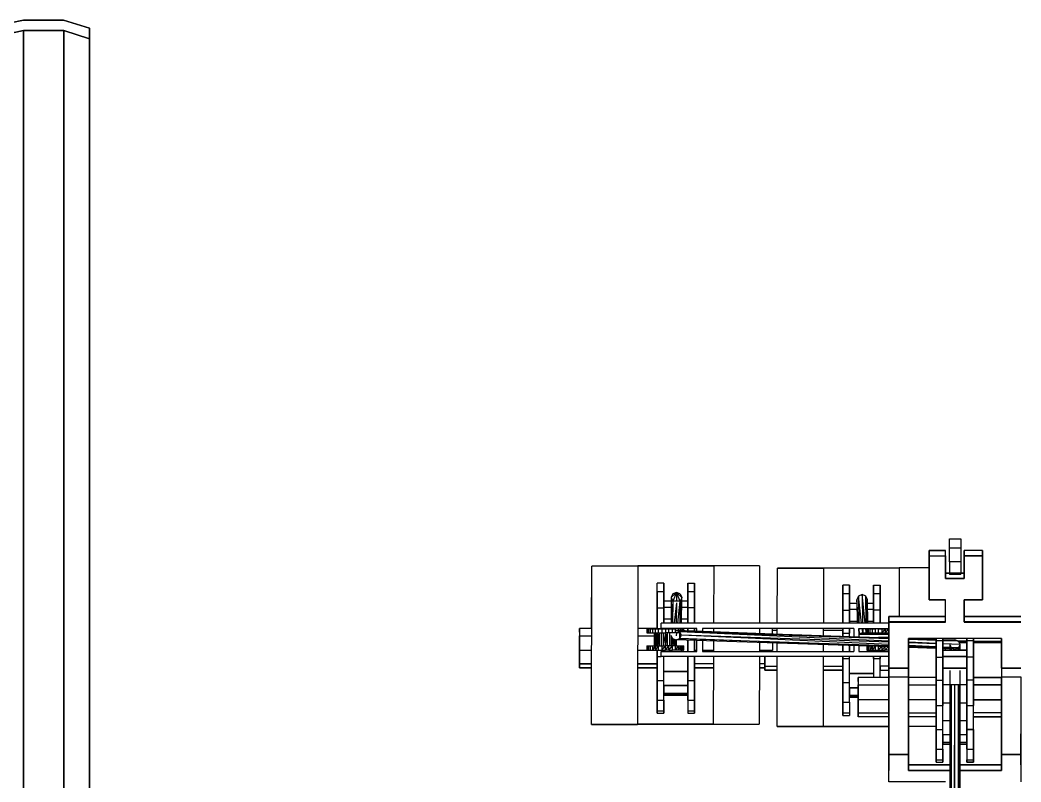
# Model space of a CAD drawing. Extents: x -32 to 51.8, y -51.6 to -5.5.
# Drawn here: x -10.726 to -8.585, y -13.674 to -12.044 of the extents above; entities that cross this region are included whole.
import ezdxf

# ---------------------------------------------------------------- set-up
doc = ezdxf.new("R2010")
doc.units = 0
doc.header["$MEASUREMENT"] = 0
doc.layers.get('0').update_dxf_attribs({"linetype": 'CONTINUOUS'})
doc.layers.add('hachures', color=5, linetype='CONTINUOUS')

msp = doc.modelspace()

# ---------------------------------------------------------------- linework, layer by layer
for p, q in [((-10.8044, -12.0621), (-10.7187, -12.0444)), ((-10.7187, -12.0444), (-10.8044, -12.0621)), ((-10.7187, -12.0444), (-10.633, -12.0444)), ((-10.633, -12.0444), (-10.7187, -12.0444)), ((-10.5777, -12.0621), (-10.633, -12.0444)), ((-10.633, -12.0444), (-10.5777, -12.0621)), ((-10.8043, -12.0848), (-10.7186, -12.0671)), ((-10.7186, -12.0671), (-10.8043, -12.0848)), ((-10.7187, -12.0672), (-10.7187, -12.0671)), ((-10.7187, -12.0671), (-10.7187, -12.0672)), ((-10.6328, -12.0671), (-10.7186, -12.0671)), ((-10.7186, -12.0671), (-10.6328, -12.0671)), ((-10.633, -12.0671), (-10.633, -12.0671)), ((-10.633, -12.0671), (-10.633, -12.0671)), ((-10.6329, -16.0492), (-10.6328, -12.0671)), ((-10.6328, -12.0671), (-10.5775, -12.0848)), ((-10.5775, -12.0848), (-10.6328, -12.0671)), ((-10.5775, -12.0848), (-10.5777, -12.0621)), ((-10.5777, -12.0621), (-10.5775, -12.0848)), ((-10.5776, -16.0492), (-10.5775, -12.0848)), ((-10.5775, -12.0848), (-10.5776, -16.0492)), ((-8.7375, -13.1542), (-8.7132, -13.1542)), ((-8.7375, -13.1732), (-8.7375, -13.1542)), ((-8.7132, -13.1542), (-8.7132, -13.1732)), ((-8.7813, -13.1908), (-8.7813, -13.179)), ((-8.7813, -13.179), (-8.746, -13.179)), ((-8.746, -13.179), (-8.7813, -13.179)), ((-8.7813, -13.2272), (-8.7813, -13.179)), ((-8.7813, -13.179), (-8.7813, -13.1908)), ((-8.7813, -13.2389), (-8.7813, -13.1908)), ((-8.7813, -13.1908), (-8.746, -13.1908)), ((-8.7813, -13.1908), (-8.7813, -13.2389)), ((-8.746, -13.1908), (-8.746, -13.179)), ((-8.746, -13.1908), (-8.746, -13.2389)), ((-8.746, -13.1908), (-8.746, -13.2272)), ((-8.746, -13.2389), (-8.746, -13.1908)), ((-8.7375, -13.1732), (-8.7132, -13.1732)), ((-8.7375, -13.2034), (-8.7375, -13.1732)), ((-8.7132, -13.1732), (-8.7132, -13.2034)), ((-8.7065, -13.2272), (-8.7065, -13.179)), ((-8.7065, -13.179), (-8.7065, -13.1908)), ((-8.6672, -13.179), (-8.7065, -13.179)), ((-8.7065, -13.1908), (-8.7065, -13.179)), ((-8.7065, -13.2389), (-8.7065, -13.1908)), ((-8.7065, -13.1908), (-8.6672, -13.1908)), ((-8.7065, -13.1908), (-8.7065, -13.2389)), ((-8.7065, -13.1908), (-8.7065, -13.1908)), ((-8.6672, -13.1908), (-8.7065, -13.1908)), ((-8.6672, -13.179), (-8.6672, -13.1908)), ((-8.6672, -13.1908), (-8.6672, -13.179)), ((-8.6672, -13.1908), (-8.6672, -13.2389)), ((-8.6672, -13.2389), (-8.6672, -13.1908)), ((-9.504, -13.551), (-9.5031, -13.2123)), ((-9.5034, -13.3456), (-9.5031, -13.2123)), ((-9.5031, -13.2123), (-9.4044, -13.212)), ((-9.4044, -13.2122), (-9.5031, -13.2124)), ((-9.4044, -13.212), (-9.4056, -13.5508)), ((-9.4044, -13.212), (-9.4048, -13.3456)), ((-9.4044, -13.212), (-9.2423, -13.2118)), ((-9.2423, -13.2118), (-9.4044, -13.2122)), ((-9.2423, -13.2118), (-9.2427, -13.3348)), ((-9.1439, -13.2116), (-9.2423, -13.2118)), ((-9.1439, -13.2116), (-9.1442, -13.3348)), ((-8.7132, -13.2034), (-8.7375, -13.2034)), ((-8.7375, -13.2034), (-8.7375, -13.2272)), ((-8.7132, -13.2034), (-8.7132, -13.2272)), ((-9.1062, -13.3348), (-9.1059, -13.2169)), ((-9.1062, -13.3348), (-9.1059, -13.2169)), ((-9.1059, -13.2169), (-9.0072, -13.2167)), ((-9.0072, -13.2168), (-9.1059, -13.217)), ((-9.0072, -13.2167), (-9.0076, -13.3348)), ((-9.0072, -13.2167), (-9.0076, -13.3348)), ((-9.0072, -13.2167), (-8.8452, -13.2164)), ((-8.8452, -13.2164), (-9.0072, -13.2168)), ((-8.8452, -13.2164), (-8.8455, -13.3203)), ((-8.7813, -13.2163), (-8.8452, -13.2164)), ((-8.7813, -13.2272), (-8.7813, -13.2389)), ((-8.7813, -13.2389), (-8.7813, -13.2272)), ((-8.746, -13.2272), (-8.7375, -13.2272)), ((-8.746, -13.2272), (-8.746, -13.2389)), ((-8.7375, -13.2272), (-8.746, -13.2272)), ((-8.7375, -13.2272), (-8.7375, -13.2305)), ((-8.7132, -13.2272), (-8.7375, -13.2272)), ((-8.7132, -13.2305), (-8.7375, -13.2305)), ((-8.7132, -13.2272), (-8.7065, -13.2272)), ((-8.7065, -13.2272), (-8.7132, -13.2272)), ((-8.7132, -13.2305), (-8.7132, -13.2272)), ((-8.7065, -13.2272), (-8.7065, -13.2389)), ((-8.7065, -13.2389), (-8.7065, -13.2272)), ((-9.3487, -13.2487), (-9.3631, -13.2487)), ((-9.3631, -13.2673), (-9.3631, -13.2487)), ((-9.3631, -13.2487), (-9.3631, -13.2487)), ((-9.3487, -13.2673), (-9.3487, -13.2487)), ((-9.3487, -13.2487), (-9.3487, -13.2673)), ((-9.2975, -13.2487), (-9.2831, -13.2487)), ((-9.2975, -13.2673), (-9.2975, -13.2487)), ((-9.2975, -13.2487), (-9.2975, -13.2539)), ((-9.2975, -13.2539), (-9.2975, -13.2487)), ((-9.2975, -13.2487), (-9.2975, -13.2673)), ((-9.2975, -13.2769), (-9.2975, -13.2539)), ((-9.2831, -13.2487), (-9.2831, -13.2673)), ((-9.2831, -13.2539), (-9.2831, -13.2487)), ((-9.2831, -13.2673), (-9.2831, -13.2487)), ((-9.2831, -13.2487), (-9.2831, -13.2539)), ((-9.2831, -13.2769), (-9.2831, -13.2539)), ((-9.2831, -13.2539), (-9.2831, -13.2769)), ((-8.9515, -13.2533), (-8.9659, -13.2533)), ((-8.9659, -13.2533), (-8.9659, -13.2585)), ((-8.9659, -13.2719), (-8.9659, -13.2533)), ((-8.9659, -13.2585), (-8.9659, -13.2533)), ((-8.9659, -13.2533), (-8.9659, -13.2719)), ((-8.9515, -13.2719), (-8.9515, -13.2533)), ((-8.9515, -13.2533), (-8.9515, -13.2719)), ((-8.9004, -13.2533), (-8.8859, -13.2533)), ((-8.9004, -13.2719), (-8.9004, -13.2533)), ((-8.9004, -13.2585), (-8.9004, -13.2533)), ((-8.9004, -13.2533), (-8.9004, -13.2719)), ((-8.8859, -13.2533), (-8.8859, -13.2719)), ((-8.8859, -13.2719), (-8.8859, -13.2533)), ((-8.7813, -13.2844), (-8.7813, -13.2389)), ((-8.7813, -13.2389), (-8.7813, -13.2844)), ((-8.746, -13.2389), (-8.746, -13.2389)), ((-8.746, -13.2389), (-8.7065, -13.2389)), ((-8.7065, -13.2389), (-8.746, -13.2389)), ((-8.6672, -13.2389), (-8.6672, -13.2844)), ((-8.6672, -13.2727), (-8.6672, -13.2389)), ((-8.6672, -13.2389), (-8.6672, -13.2727)), ((-8.6672, -13.2844), (-8.6672, -13.2389)), ((-9.3487, -13.2673), (-9.3631, -13.2673)), ((-9.3631, -13.2673), (-9.3631, -13.2673)), ((-9.3631, -13.2673), (-9.3631, -13.302)), ((-9.3631, -13.302), (-9.3631, -13.2673)), ((-9.3487, -13.302), (-9.3487, -13.2673)), ((-9.3487, -13.2673), (-9.3487, -13.302)), ((-9.333, -13.2799), (-9.3217, -13.2686)), ((-9.3297, -13.2719), (-9.333, -13.2799)), ((-9.3217, -13.2686), (-9.3297, -13.2719)), ((-9.3217, -13.2686), (-9.3295, -13.2874)), ((-9.3138, -13.2719), (-9.3217, -13.2686)), ((-9.3105, -13.2799), (-9.3217, -13.2686)), ((-9.3217, -13.2686), (-9.3217, -13.2874)), ((-9.3139, -13.2874), (-9.3217, -13.2686)), ((-9.3138, -13.2719), (-9.3105, -13.2799)), ((-9.2831, -13.2673), (-9.2975, -13.2673)), ((-9.2975, -13.2673), (-9.2975, -13.302)), ((-9.2975, -13.302), (-9.2975, -13.2673)), ((-9.2975, -13.2874), (-9.2975, -13.2769)), ((-9.2831, -13.2673), (-9.2831, -13.302)), ((-9.2831, -13.302), (-9.2831, -13.2673)), ((-9.2831, -13.2769), (-9.2831, -13.3189)), ((-8.9659, -13.2815), (-8.9659, -13.2585)), ((-8.9515, -13.2719), (-8.9659, -13.2719)), ((-8.9659, -13.3067), (-8.9659, -13.2719)), ((-8.9659, -13.2719), (-8.9659, -13.3067)), ((-8.9515, -13.3067), (-8.9515, -13.2719)), ((-8.9515, -13.2719), (-8.9515, -13.3067)), ((-8.9324, -13.2765), (-8.9357, -13.2845)), ((-8.9245, -13.2732), (-8.9324, -13.2765)), ((-8.9257, -13.3348), (-8.9324, -13.2765)), ((-8.9324, -13.2765), (-8.9316, -13.3348)), ((-8.9179, -13.3348), (-8.9245, -13.2732)), ((-8.9245, -13.2732), (-8.9236, -13.3348)), ((-8.9165, -13.2765), (-8.9245, -13.2732)), ((-8.9157, -13.3348), (-8.9165, -13.2765)), ((-8.9136, -13.3348), (-8.9165, -13.2765)), ((-8.9132, -13.2845), (-8.9165, -13.2765)), ((-8.9004, -13.2815), (-8.9004, -13.2585)), ((-8.8859, -13.2719), (-8.9004, -13.2719)), ((-8.9004, -13.2719), (-8.9004, -13.3067)), ((-8.9004, -13.3067), (-8.9004, -13.2719)), ((-8.8859, -13.2719), (-8.8859, -13.3067)), ((-8.8859, -13.3067), (-8.8859, -13.2719)), ((-9.3108, -13.2874), (-9.3487, -13.2874)), ((-9.333, -13.2799), (-9.3335, -13.3348)), ((-9.333, -13.2799), (-9.3298, -13.2874)), ((-9.3297, -13.2878), (-9.3323, -13.3348)), ((-9.3297, -13.2878), (-9.3302, -13.3348)), ((-9.3217, -13.2912), (-9.3268, -13.3348)), ((-9.3217, -13.2912), (-9.3222, -13.3348)), ((-9.3188, -13.3348), (-9.3138, -13.2878)), ((-9.3142, -13.3348), (-9.3138, -13.2878)), ((-9.3105, -13.2799), (-9.3136, -13.2874)), ((-9.3131, -13.3348), (-9.3105, -13.2799)), ((-9.311, -13.3348), (-9.3105, -13.2799)), ((-9.2975, -13.2874), (-9.3106, -13.2874)), ((-9.2975, -13.2912), (-9.2975, -13.2874)), ((-9.2975, -13.2874), (-9.2975, -13.3009)), ((-9.2975, -13.3009), (-9.2975, -13.2874)), ((-8.9659, -13.3235), (-8.9659, -13.2815)), ((-8.9356, -13.2921), (-8.9515, -13.2921)), ((-8.9327, -13.3348), (-8.9357, -13.2845)), ((-8.9357, -13.2845), (-8.935, -13.3348)), ((-8.9125, -13.3348), (-8.9132, -13.2845)), ((-8.9004, -13.2921), (-8.9131, -13.2921)), ((-8.9004, -13.2921), (-8.9004, -13.2815)), ((-8.9004, -13.2921), (-8.9004, -13.3055)), ((-8.9004, -13.3055), (-8.9004, -13.2921)), ((-8.746, -13.2844), (-8.7813, -13.2844)), ((-8.7813, -13.2844), (-8.746, -13.2844)), ((-8.7813, -13.2844), (-8.7813, -13.2844)), ((-8.7469, -13.2844), (-8.747, -13.3203)), ((-8.746, -13.3321), (-8.746, -13.2844)), ((-8.6672, -13.2844), (-8.7065, -13.2844)), ((-8.7065, -13.2844), (-8.7065, -13.3321)), ((-8.7065, -13.3204), (-8.7065, -13.2844)), ((-8.7065, -13.332), (-8.7065, -13.2844)), ((-8.7065, -13.2844), (-8.6672, -13.2844)), ((-8.6672, -13.2844), (-8.6672, -13.2844)), ((-8.6672, -13.2844), (-8.6672, -13.2844)), ((-9.3631, -13.302), (-9.3631, -13.3464)), ((-9.3631, -13.302), (-9.3487, -13.302)), ((-9.3631, -13.3464), (-9.3631, -13.302)), ((-9.3631, -13.3189), (-9.3631, -13.3464)), ((-9.3332, -13.3009), (-9.3487, -13.3009)), ((-9.3487, -13.3348), (-9.3487, -13.302)), ((-9.3487, -13.302), (-9.3487, -13.3348)), ((-9.2975, -13.3009), (-9.3107, -13.3009)), ((-9.2975, -13.3259), (-9.2975, -13.3009)), ((-9.2975, -13.302), (-9.2975, -13.3348)), ((-9.2831, -13.302), (-9.2975, -13.302)), ((-9.2975, -13.3348), (-9.2975, -13.302)), ((-9.2831, -13.302), (-9.2831, -13.3348)), ((-9.2831, -13.3348), (-9.2831, -13.302)), ((-9.2831, -13.3189), (-9.2831, -13.3348)), ((-8.9659, -13.3067), (-8.9515, -13.3067)), ((-8.9659, -13.3348), (-8.9659, -13.3067)), ((-8.9659, -13.3067), (-8.9659, -13.3348)), ((-8.9354, -13.3055), (-8.9515, -13.3055)), ((-8.9515, -13.3348), (-8.9515, -13.3067)), ((-8.9515, -13.3067), (-8.9515, -13.3348)), ((-8.9515, -13.3306), (-8.9515, -13.3067)), ((-8.9515, -13.3124), (-8.9515, -13.3216)), ((-8.9004, -13.3055), (-8.913, -13.3055)), ((-8.9004, -13.3306), (-8.9004, -13.3055)), ((-8.9004, -13.3067), (-8.9004, -13.3348)), ((-8.8859, -13.3067), (-8.9004, -13.3067)), ((-8.9004, -13.3348), (-8.9004, -13.3067)), ((-8.8859, -13.3235), (-8.8859, -13.3067)), ((-8.8859, -13.3067), (-8.8859, -13.3348)), ((-8.8859, -13.3348), (-8.8859, -13.3067)), ((-9.2781, -13.3348), (-9.3548, -13.3348)), ((-9.3548, -13.3456), (-9.3548, -13.3348)), ((-9.3334, -13.3259), (-9.3487, -13.3259)), ((-9.2975, -13.3259), (-9.3109, -13.3259)), ((-9.2975, -13.3348), (-9.2975, -13.3259)), ((-9.2665, -13.3348), (-9.2781, -13.3348)), ((-8.9423, -13.3348), (-9.2665, -13.3348)), ((-8.9659, -13.3348), (-8.9659, -13.3235)), ((-8.9351, -13.3306), (-8.9515, -13.3306)), ((-8.9515, -13.3348), (-8.9515, -13.3306)), ((-8.932, -13.3348), (-8.9423, -13.3348)), ((-8.8677, -13.3348), (-8.932, -13.3348)), ((-8.9004, -13.3306), (-8.9126, -13.3306)), ((-8.9004, -13.3348), (-8.9004, -13.3306)), ((-8.8859, -13.3235), (-8.8859, -13.3235)), ((-8.8859, -13.3348), (-8.8859, -13.3235)), ((-8.8677, -13.332), (-8.8677, -13.3203)), ((-8.8677, -13.3203), (-8.8258, -13.3203)), ((-8.8677, -13.3203), (-8.8677, -13.332)), ((-8.8258, -13.3204), (-8.8677, -13.3204)), ((-8.8677, -13.332), (-8.8677, -13.3321)), ((-8.8258, -13.332), (-8.8677, -13.332)), ((-8.8677, -13.3321), (-8.8677, -13.332)), ((-8.8677, -13.332), (-8.8677, -13.3675)), ((-8.8677, -13.3676), (-8.8677, -13.3321)), ((-8.8677, -13.3321), (-8.8258, -13.3321)), ((-8.8258, -13.3203), (-8.746, -13.3203)), ((-8.746, -13.3204), (-8.8258, -13.3204)), ((-8.746, -13.332), (-8.8258, -13.332)), ((-8.8258, -13.3321), (-8.746, -13.3321)), ((-8.7065, -13.3203), (-8.6267, -13.3203)), ((-8.6267, -13.3204), (-8.7065, -13.3204)), ((-8.6267, -13.332), (-8.7065, -13.332)), ((-8.7065, -13.3321), (-8.6267, -13.3321)), ((-8.6267, -13.3203), (-8.5848, -13.3203)), ((-8.5848, -13.3204), (-8.6267, -13.3204)), ((-8.5848, -13.332), (-8.6267, -13.332)), ((-8.6267, -13.3321), (-8.5848, -13.3321)), ((-9.5297, -13.3541), (-9.5297, -13.3456)), ((-9.5297, -13.3456), (-9.5297, -13.3618)), ((-9.5034, -13.3456), (-9.5297, -13.3456)), ((-9.5297, -13.3541), (-9.5297, -13.3825)), ((-9.5297, -13.3618), (-9.5297, -13.3933)), ((-9.5297, -13.3618), (-9.5035, -13.3618)), ((-9.5297, -13.3933), (-9.5297, -13.3618)), ((-9.4049, -13.3618), (-9.3696, -13.3618)), ((-9.3631, -13.3456), (-9.4048, -13.3456)), ((-9.385, -13.3464), (-9.385, -13.3554)), ((-9.3843, -13.3464), (-9.385, -13.3554)), ((-9.385, -13.3464), (-9.3843, -13.3464)), ((-9.385, -13.3554), (-9.3843, -13.3554)), ((-9.3843, -13.3464), (-9.3843, -13.3554)), ((-9.3843, -13.3464), (-9.382, -13.3464)), ((-9.3843, -13.3554), (-9.382, -13.3554)), ((-9.3784, -13.3464), (-9.382, -13.3464)), ((-9.382, -13.3464), (-9.382, -13.3554)), ((-9.382, -13.3554), (-9.3784, -13.3554)), ((-9.3784, -13.3464), (-9.3735, -13.3464)), ((-9.3784, -13.3464), (-9.3784, -13.3554)), ((-9.3784, -13.3554), (-9.3735, -13.3554)), ((-9.3735, -13.3464), (-9.3675, -13.3464)), ((-9.3735, -13.3464), (-9.3735, -13.3554)), ((-9.3735, -13.3554), (-9.3696, -13.3554)), ((-9.3696, -13.3554), (-9.3691, -13.3554)), ((-9.3696, -13.3554), (-9.3696, -13.3833)), ((-9.3691, -13.3554), (-9.3696, -13.3833)), ((-9.3691, -13.3554), (-9.3678, -13.3554)), ((-9.3691, -13.3554), (-9.3691, -13.3833)), ((-9.3678, -13.3554), (-9.3691, -13.3833)), ((-9.3678, -13.3554), (-9.3655, -13.3554)), ((-9.3678, -13.3554), (-9.3678, -13.3833)), ((-9.3655, -13.3554), (-9.3678, -13.3833)), ((-9.3305, -13.3464), (-9.3675, -13.3464)), ((-9.3675, -13.3464), (-9.3237, -13.3464)), ((-9.3675, -13.3464), (-9.3675, -13.3554)), ((-9.3655, -13.3554), (-9.3626, -13.3554)), ((-9.3655, -13.3554), (-9.3655, -13.3833)), ((-9.3626, -13.3554), (-9.3655, -13.3833)), ((-9.3631, -13.3456), (-9.3631, -13.3464)), ((-9.3626, -13.3554), (-9.3589, -13.3554)), ((-9.3626, -13.3554), (-9.3626, -13.3833)), ((-9.3589, -13.3554), (-9.3626, -13.3833)), ((-9.3607, -13.3464), (-9.3607, -13.3554)), ((-9.3589, -13.3554), (-9.3548, -13.3554)), ((-9.3589, -13.3554), (-9.3589, -13.3833)), ((-9.2781, -13.3456), (-9.3548, -13.3456)), ((-9.3548, -13.3554), (-9.3503, -13.3554)), ((-9.3548, -13.3554), (-9.3548, -13.3833)), ((-9.3533, -13.3464), (-9.3533, -13.3554)), ((-9.3503, -13.3554), (-9.3456, -13.3554)), ((-9.3456, -13.3554), (-9.3503, -13.3833)), ((-9.3503, -13.3554), (-9.3503, -13.3833)), ((-9.3487, -13.3464), (-9.3487, -13.3456)), ((-9.3487, -13.3456), (-9.3487, -13.3464)), ((-9.3456, -13.3464), (-9.3456, -13.3554)), ((-9.3409, -13.3554), (-9.3456, -13.3554)), ((-9.3456, -13.3833), (-9.3409, -13.3554)), ((-9.3456, -13.3554), (-9.3456, -13.3833)), ((-9.3364, -13.3554), (-9.3409, -13.3554)), ((-9.3409, -13.3833), (-9.3409, -13.3554)), ((-9.3379, -13.3554), (-9.3379, -13.3464)), ((-9.3323, -13.3554), (-9.3364, -13.3554)), ((-9.3364, -13.3833), (-9.3364, -13.3554)), ((-9.3338, -13.3601), (-9.3305, -13.3672)), ((-9.3336, -13.3456), (-9.3336, -13.3464)), ((-9.333, -13.3456), (-9.333, -13.3464)), ((-9.3286, -13.3554), (-9.3323, -13.3554)), ((-9.3305, -13.3464), (-9.3237, -13.3464)), ((-9.3305, -13.3554), (-9.3305, -13.3464)), ((-9.3303, -13.3456), (-9.3303, -13.3464)), ((-9.3257, -13.3554), (-9.3286, -13.3554)), ((-9.328, -13.3456), (-9.3281, -13.3464)), ((-9.3234, -13.3554), (-9.3257, -13.3554)), ((-9.3177, -13.3464), (-9.3237, -13.3464)), ((-9.3237, -13.3554), (-9.3237, -13.3464)), ((-9.3221, -13.3554), (-9.3234, -13.3554)), ((-9.3225, -13.3501), (-8.8677, -13.3656)), ((-8.8677, -13.3676), (-9.3225, -13.3501)), ((-9.3146, -13.353), (-9.3225, -13.3501)), ((-9.3223, -13.3456), (-9.3223, -13.3464)), ((-9.3216, -13.3554), (-9.3221, -13.3554)), ((-9.3177, -13.3554), (-9.3216, -13.3554)), ((-9.3216, -13.3615), (-9.321, -13.3554)), ((-9.32, -13.3464), (-9.3199, -13.3456)), ((-9.3177, -13.3464), (-9.3128, -13.3464)), ((-9.3177, -13.3503), (-9.3177, -13.3464)), ((-9.3177, -13.3554), (-9.3177, -13.3519)), ((-9.3135, -13.3554), (-9.3177, -13.3554)), ((-8.8677, -13.3682), (-9.3146, -13.353)), ((-8.8677, -13.3733), (-9.3146, -13.353)), ((-9.3113, -13.3601), (-9.3146, -13.353)), ((-9.3146, -13.3672), (-9.314, -13.3554)), ((-9.3146, -13.3672), (-9.3145, -13.3554)), ((-9.3146, -13.3672), (-9.3113, -13.3601)), ((-9.3144, -13.3464), (-9.3144, -13.3456)), ((-9.3136, -13.3464), (-9.3136, -13.3456)), ((-9.3128, -13.3464), (-9.3092, -13.3464)), ((-9.3128, -13.3504), (-9.3128, -13.3464)), ((-8.8677, -13.375), (-9.3113, -13.3601)), ((-8.8677, -13.3803), (-9.3113, -13.3601)), ((-9.3111, -13.3464), (-9.3111, -13.3456)), ((-9.3069, -13.3464), (-9.3092, -13.3464)), ((-9.3092, -13.3506), (-9.3092, -13.3464)), ((-9.3062, -13.3464), (-9.3069, -13.3464)), ((-9.3069, -13.3506), (-9.3069, -13.3464)), ((-9.3062, -13.3507), (-9.3062, -13.3464)), ((-9.2975, -13.3456), (-9.2975, -13.351)), ((-9.2975, -13.351), (-9.2975, -13.3456)), ((-9.2975, -13.351), (-9.2975, -13.3456)), ((-9.2831, -13.3514), (-9.2837, -13.3514)), ((-9.2831, -13.3456), (-9.2831, -13.3514)), ((-9.2831, -13.3514), (-9.2831, -13.3456)), ((-9.2831, -13.3515), (-9.2831, -13.3514)), ((-9.2831, -13.3514), (-9.2831, -13.3515)), ((-9.2781, -13.3516), (-9.2781, -13.3456)), ((-8.9423, -13.3456), (-9.2665, -13.3456)), ((-9.2665, -13.3456), (-9.2665, -13.352)), ((-9.2428, -13.3456), (-9.2428, -13.3528)), ((-9.1443, -13.3456), (-9.1443, -13.3562)), ((-9.1161, -13.3572), (-9.1161, -13.3456)), ((-9.1063, -13.3502), (-9.1161, -13.3502)), ((-9.1063, -13.3575), (-9.1063, -13.3456)), ((-9.1063, -13.3502), (-9.1063, -13.3456)), ((-9.0077, -13.3456), (-9.0077, -13.3609)), ((-9.0077, -13.3456), (-9.0077, -13.3502)), ((-8.9659, -13.3502), (-9.0077, -13.3502)), ((-8.9659, -13.3561), (-8.9659, -13.3456)), ((-8.9659, -13.3561), (-8.9659, -13.3456)), ((-8.9659, -13.3456), (-8.9659, -13.3561)), ((-8.9659, -13.3588), (-8.9659, -13.3502)), ((-8.9659, -13.3502), (-8.9659, -13.3623)), ((-8.9659, -13.3561), (-8.9515, -13.3561)), ((-8.9659, -13.3623), (-8.9659, -13.3561)), ((-8.9659, -13.3561), (-8.9659, -13.3623)), ((-8.9515, -13.3561), (-8.9515, -13.3456)), ((-8.9515, -13.3456), (-8.9515, -13.3561)), ((-8.9515, -13.3628), (-8.9515, -13.3456)), ((-8.9515, -13.3628), (-8.9515, -13.3561)), ((-8.9423, -13.3456), (-8.9423, -13.3631)), ((-8.932, -13.3456), (-8.8677, -13.3456)), ((-8.932, -13.3456), (-8.932, -13.3634)), ((-8.9313, -13.3577), (-8.932, -13.346)), ((-8.9313, -13.3577), (-8.932, -13.3592)), ((-8.9315, -13.3456), (-8.9313, -13.3577)), ((-8.9234, -13.3547), (-8.9313, -13.3577)), ((-8.8677, -13.3579), (-8.9313, -13.3577)), ((-8.9313, -13.3577), (-8.8677, -13.358)), ((-8.9234, -13.3547), (-8.9244, -13.3456)), ((-8.9235, -13.3456), (-8.9234, -13.3547)), ((-8.9234, -13.3547), (-8.8677, -13.355)), ((-8.9157, -13.3548), (-8.9167, -13.3456)), ((-8.9155, -13.3548), (-8.9156, -13.3456)), ((-8.9145, -13.3464), (-8.9145, -13.3548)), ((-8.9138, -13.3464), (-8.9145, -13.3548)), ((-8.9145, -13.3464), (-8.9138, -13.3464)), ((-8.9138, -13.3464), (-8.9138, -13.3548)), ((-8.9138, -13.3464), (-8.9115, -13.3464)), ((-8.9115, -13.3464), (-8.9136, -13.3548)), ((-8.913, -13.3464), (-8.9131, -13.3456)), ((-8.9124, -13.3464), (-8.9124, -13.3456)), ((-8.9115, -13.3464), (-8.9115, -13.3548)), ((-8.9079, -13.3464), (-8.9115, -13.3464)), ((-8.9079, -13.3464), (-8.903, -13.3464)), ((-8.9079, -13.3464), (-8.9079, -13.3548)), ((-8.903, -13.3464), (-8.897, -13.3464)), ((-8.903, -13.3464), (-8.903, -13.3548)), ((-8.9004, -13.3456), (-8.9004, -13.3464)), ((-8.9004, -13.3464), (-8.9004, -13.3456)), ((-8.9004, -13.3464), (-8.9004, -13.3456)), ((-8.8677, -13.3464), (-8.897, -13.3464)), ((-8.8902, -13.3464), (-8.897, -13.3464)), ((-8.897, -13.3464), (-8.897, -13.3549)), ((-8.8902, -13.3464), (-8.8677, -13.3464)), ((-8.8828, -13.3464), (-8.8902, -13.3464)), ((-8.8902, -13.3464), (-8.8902, -13.3549)), ((-8.8859, -13.3464), (-8.8859, -13.3456)), ((-8.8859, -13.3456), (-8.8859, -13.3464)), ((-8.8859, -13.3464), (-8.8859, -13.3456)), ((-8.8828, -13.3464), (-8.8677, -13.3464)), ((-8.8828, -13.3464), (-8.8828, -13.3549)), ((-8.8677, -13.3464), (-8.8828, -13.3464)), ((-8.8751, -13.3464), (-8.8824, -13.3549)), ((-8.8751, -13.3464), (-8.8751, -13.355)), ((-8.8747, -13.355), (-8.8677, -13.3467)), ((-8.8677, -13.3676), (-8.8677, -13.3558)), ((-8.8677, -13.3559), (-8.8677, -13.4193)), ((-9.5297, -13.3825), (-9.5297, -13.3825)), ((-9.5297, -13.3825), (-9.5297, -13.3933)), ((-9.385, -13.3833), (-9.3843, -13.3833)), ((-9.385, -13.3833), (-9.385, -13.3924)), ((-9.382, -13.3833), (-9.3843, -13.3924)), ((-9.3843, -13.3833), (-9.3843, -13.3924)), ((-9.3843, -13.3833), (-9.382, -13.3833)), ((-9.382, -13.3833), (-9.382, -13.3924)), ((-9.382, -13.3833), (-9.3784, -13.3833)), ((-9.3784, -13.3833), (-9.3735, -13.3833)), ((-9.3784, -13.3833), (-9.3784, -13.3924)), ((-9.3675, -13.3833), (-9.3735, -13.3924)), ((-9.3735, -13.3833), (-9.3735, -13.3924)), ((-9.3735, -13.3833), (-9.3696, -13.3833)), ((-9.3696, -13.3833), (-9.3691, -13.3833)), ((-9.3691, -13.3833), (-9.3678, -13.3833)), ((-9.3678, -13.3833), (-9.3655, -13.3833)), ((-9.3675, -13.3833), (-9.3675, -13.3924)), ((-9.3607, -13.3833), (-9.3675, -13.3924)), ((-9.3655, -13.3833), (-9.3626, -13.3833)), ((-9.3626, -13.3833), (-9.3589, -13.3833)), ((-9.3607, -13.3833), (-9.3607, -13.3924)), ((-9.3589, -13.3833), (-9.3548, -13.3833)), ((-9.3548, -13.3833), (-9.3503, -13.3833)), ((-9.3533, -13.3924), (-9.3456, -13.3833)), ((-9.3533, -13.3833), (-9.3533, -13.3924)), ((-9.3503, -13.3833), (-9.3456, -13.3833)), ((-9.3456, -13.3924), (-9.3379, -13.3833)), ((-9.3456, -13.3924), (-9.3456, -13.3833)), ((-9.3409, -13.3833), (-9.3456, -13.3833)), ((-9.3364, -13.3833), (-9.3409, -13.3833)), ((-9.3379, -13.3924), (-9.3305, -13.3833)), ((-9.3379, -13.3924), (-9.3379, -13.3833)), ((-9.3323, -13.3833), (-9.3364, -13.3833)), ((-9.3323, -13.3833), (-9.3323, -13.3633)), ((-9.3323, -13.3833), (-9.3302, -13.3673)), ((-9.3286, -13.3833), (-9.3323, -13.3833)), ((-9.3305, -13.3672), (-9.3225, -13.3701)), ((-9.3305, -13.3924), (-9.3305, -13.3833)), ((-9.3286, -13.3833), (-9.3286, -13.3679)), ((-9.3286, -13.3833), (-9.327, -13.3685)), ((-9.3257, -13.3833), (-9.3286, -13.3833)), ((-9.3257, -13.3833), (-9.3257, -13.369)), ((-9.3257, -13.3833), (-9.3245, -13.3694)), ((-9.3234, -13.3833), (-9.3257, -13.3833)), ((-9.3237, -13.3924), (-9.3177, -13.3833)), ((-9.3237, -13.3924), (-9.3237, -13.3833)), ((-9.3234, -13.3833), (-9.3234, -13.3698)), ((-9.3234, -13.3833), (-9.3228, -13.37)), ((-9.3221, -13.3833), (-9.3234, -13.3833)), ((-9.3225, -13.3701), (-9.3146, -13.3672)), ((-8.8677, -13.3852), (-9.3225, -13.3701)), ((-9.3221, -13.3833), (-9.3221, -13.3702)), ((-9.3221, -13.3833), (-9.3216, -13.3833)), ((-9.3216, -13.3833), (-9.3216, -13.3702)), ((-9.3216, -13.3833), (-9.3177, -13.3833)), ((-9.3177, -13.3924), (-9.3128, -13.3833)), ((-9.3177, -13.3924), (-9.3177, -13.3833)), ((-9.3177, -13.3833), (-9.3128, -13.3833)), ((-9.3146, -13.3672), (-8.8677, -13.3821)), ((-8.8677, -13.3844), (-9.3146, -13.3672)), ((-9.3128, -13.3924), (-9.3092, -13.3833)), ((-9.3128, -13.3924), (-9.3128, -13.3833)), ((-9.3128, -13.3833), (-9.3092, -13.3833)), ((-9.3092, -13.3924), (-9.3092, -13.3833)), ((-9.3092, -13.3833), (-9.3069, -13.3833)), ((-9.3069, -13.3833), (-9.3062, -13.3833)), ((-9.3069, -13.3924), (-9.3069, -13.3833)), ((-9.3062, -13.3924), (-9.3062, -13.3833)), ((-9.2975, -13.371), (-9.2975, -13.3951)), ((-9.2975, -13.371), (-9.2975, -13.3951)), ((-9.2975, -13.3951), (-9.2975, -13.371)), ((-9.2975, -13.3951), (-9.2975, -13.371)), ((-9.2831, -13.3951), (-9.2831, -13.3714)), ((-9.2831, -13.3714), (-9.2831, -13.3951)), ((-9.2831, -13.3933), (-9.2831, -13.3714)), ((-9.2781, -13.3951), (-9.2781, -13.3716)), ((-9.2665, -13.372), (-9.2665, -13.3951)), ((-9.2429, -13.3728), (-9.243, -13.3951)), ((-9.1443, -13.376), (-9.1444, -13.3951)), ((-9.1161, -13.377), (-9.1161, -13.3933)), ((-9.1064, -13.3951), (-9.1063, -13.3773)), ((-9.0078, -13.3806), (-9.0078, -13.3951)), ((-8.9659, -13.3819), (-8.9659, -13.3951)), ((-8.9659, -13.3951), (-8.9659, -13.3819)), ((-8.9659, -13.3819), (-8.9659, -13.3951)), ((-8.9515, -13.3951), (-8.9515, -13.3824)), ((-8.9515, -13.3824), (-8.9515, -13.3951)), ((-8.9423, -13.3827), (-8.9423, -13.3951)), ((-8.932, -13.3831), (-8.932, -13.3951)), ((-8.9145, -13.3837), (-8.9145, -13.3924)), ((-8.9138, -13.3837), (-8.9145, -13.3924)), ((-8.9138, -13.3837), (-8.9138, -13.3924)), ((-8.9116, -13.3837), (-8.9138, -13.3924)), ((-8.9115, -13.3838), (-8.9115, -13.3924)), ((-8.9079, -13.3839), (-8.9079, -13.3924)), ((-8.9033, -13.384), (-8.9079, -13.3924)), ((-8.903, -13.384), (-8.903, -13.3924)), ((-8.8677, -13.365), (-8.8899, -13.3649)), ((-8.8874, -13.365), (-8.8677, -13.3651)), ((-8.8677, -13.3675), (-8.8677, -13.431)), ((-8.8677, -13.4311), (-8.8677, -13.3676)), ((-8.8258, -13.431), (-8.8258, -13.3675)), ((-8.746, -13.3676), (-8.8258, -13.3676)), ((-8.8258, -13.3676), (-8.8258, -13.4311)), ((-8.7665, -13.3715), (-8.8258, -13.3692)), ((-8.7665, -13.3717), (-8.8258, -13.3697)), ((-8.7665, -13.3778), (-8.8258, -13.3752)), ((-8.7665, -13.3784), (-8.8258, -13.3765)), ((-8.7665, -13.3849), (-8.8258, -13.3822)), ((-8.8258, -13.3835), (-8.7665, -13.3854)), ((-8.8093, -13.3676), (-8.7665, -13.3691)), ((-8.7665, -13.3721), (-8.7665, -13.3676)), ((-8.7665, -13.3721), (-8.7665, -13.3676)), ((-8.7665, -13.3676), (-8.7665, -13.3721)), ((-8.752, -13.3721), (-8.7665, -13.3721)), ((-8.7665, -13.4069), (-8.7665, -13.3721)), ((-8.7665, -13.3721), (-8.7665, -13.4069)), ((-8.752, -13.3721), (-8.752, -13.3676)), ((-8.752, -13.3676), (-8.752, -13.3721)), ((-8.752, -13.3696), (-8.7262, -13.3705)), ((-8.7182, -13.3733), (-8.752, -13.372)), ((-8.752, -13.4069), (-8.752, -13.3721)), ((-8.752, -13.3721), (-8.752, -13.4069)), ((-8.7182, -13.3733), (-8.752, -13.3722)), ((-8.7149, -13.3802), (-8.752, -13.3785)), ((-8.7149, -13.3802), (-8.752, -13.3789)), ((-8.7065, -13.3676), (-8.746, -13.3676)), ((-8.7374, -13.3802), (-8.7374, -13.3923)), ((-8.7374, -13.3802), (-8.7341, -13.3871)), ((-8.7182, -13.3733), (-8.7262, -13.3705)), ((-8.7205, -13.3725), (-8.7009, -13.3725)), ((-8.7196, -13.3728), (-8.7009, -13.3729)), ((-8.7149, -13.3802), (-8.7182, -13.3733)), ((-8.7182, -13.3871), (-8.7149, -13.3802)), ((-8.7171, -13.3756), (-8.7009, -13.3757)), ((-8.717, -13.3757), (-8.7009, -13.3758)), ((-8.7155, -13.3923), (-8.7149, -13.3802)), ((-8.7149, -13.3923), (-8.7149, -13.3802)), ((-8.6267, -13.3676), (-8.7065, -13.3676)), ((-8.7009, -13.3817), (-8.7009, -13.3676)), ((-8.7009, -13.3676), (-8.7009, -13.3721)), ((-8.7009, -13.3721), (-8.7009, -13.3676)), ((-8.7009, -13.3721), (-8.7009, -13.4069)), ((-8.6865, -13.3721), (-8.7009, -13.3721)), ((-8.7009, -13.4069), (-8.7009, -13.3721)), ((-8.7009, -13.3923), (-8.7009, -13.3817)), ((-8.6865, -13.3676), (-8.6865, -13.3721)), ((-8.6865, -13.3817), (-8.6865, -13.3676)), ((-8.6865, -13.3721), (-8.6865, -13.3676)), ((-8.6865, -13.3721), (-8.6865, -13.4069)), ((-8.6865, -13.4069), (-8.6865, -13.3721)), ((-8.6865, -13.3726), (-8.6267, -13.3728)), ((-8.6865, -13.373), (-8.6267, -13.3733)), ((-8.6865, -13.3757), (-8.6267, -13.376)), ((-8.6865, -13.3759), (-8.6267, -13.3762)), ((-8.6267, -13.3675), (-8.6267, -13.431)), ((-8.6267, -13.4311), (-8.6267, -13.3676)), ((-8.6267, -13.3676), (-8.6267, -13.4194)), ((-8.6267, -13.4192), (-8.6267, -13.3676)), ((-9.5297, -13.3933), (-9.5297, -13.4217)), ((-9.5036, -13.3933), (-9.5297, -13.3933)), ((-9.5297, -13.4217), (-9.5297, -13.3933)), ((-9.3631, -13.3933), (-9.405, -13.3933)), ((-9.385, -13.3924), (-9.3843, -13.3924)), ((-9.3843, -13.3924), (-9.382, -13.3924)), ((-9.382, -13.3924), (-9.3784, -13.3924)), ((-9.3784, -13.3924), (-9.3735, -13.3924)), ((-9.3735, -13.3924), (-9.3675, -13.3924)), ((-9.3675, -13.3924), (-9.3607, -13.3924)), ((-9.3631, -13.3924), (-9.3631, -13.3933)), ((-9.3631, -13.3924), (-9.3631, -13.4057)), ((-9.3631, -13.4057), (-9.3631, -13.3924)), ((-9.3631, -13.4057), (-9.3631, -13.3933)), ((-9.3631, -13.3933), (-9.3631, -13.4217)), ((-9.3607, -13.3924), (-9.3533, -13.3924)), ((-9.3548, -13.3951), (-9.2781, -13.3951)), ((-9.3548, -13.4059), (-9.3548, -13.3951)), ((-9.3533, -13.3924), (-9.3456, -13.3924)), ((-9.3487, -13.3951), (-9.3487, -13.3924)), ((-9.3487, -13.3924), (-9.3487, -13.3951)), ((-9.3487, -13.3951), (-9.3487, -13.3924)), ((-9.3379, -13.3924), (-9.3456, -13.3924)), ((-9.3379, -13.3924), (-9.3305, -13.3924)), ((-9.3237, -13.3924), (-9.3305, -13.3924)), ((-9.3177, -13.3924), (-9.3237, -13.3924)), ((-9.3128, -13.3924), (-9.3177, -13.3924)), ((-9.3128, -13.3924), (-9.3092, -13.3924)), ((-9.3069, -13.3924), (-9.3092, -13.3924)), ((-9.3069, -13.3924), (-9.3062, -13.3924)), ((-9.2831, -13.3933), (-9.2781, -13.3933)), ((-9.2781, -13.3933), (-9.2831, -13.3933)), ((-9.2665, -13.3933), (-9.243, -13.3933)), ((-9.243, -13.3933), (-9.2665, -13.3933)), ((-9.2665, -13.3951), (-8.9423, -13.3951)), ((-9.1444, -13.3933), (-9.1161, -13.3933)), ((-9.1161, -13.3933), (-9.1444, -13.3933)), ((-9.1326, -13.3933), (-9.1326, -13.3933)), ((-9.1326, -13.3933), (-9.1326, -13.3933)), ((-8.932, -13.3951), (-8.8677, -13.3951)), ((-8.9145, -13.3924), (-8.9138, -13.3924)), ((-8.9138, -13.3924), (-8.9115, -13.3924)), ((-8.9115, -13.3924), (-8.9079, -13.3924)), ((-8.9079, -13.3924), (-8.903, -13.3924)), ((-8.8976, -13.3842), (-8.903, -13.3924)), ((-8.903, -13.3924), (-8.897, -13.3924)), ((-8.9004, -13.3924), (-8.9004, -13.3951)), ((-8.9004, -13.3951), (-8.9004, -13.3924)), ((-8.9004, -13.3924), (-8.9004, -13.3951)), ((-8.9004, -13.3951), (-8.9004, -13.3924)), ((-8.897, -13.3842), (-8.897, -13.3924)), ((-8.897, -13.3924), (-8.8902, -13.3924)), ((-8.8902, -13.3845), (-8.8902, -13.3924)), ((-8.8839, -13.3847), (-8.8902, -13.3924)), ((-8.8902, -13.3924), (-8.8828, -13.3924)), ((-8.8859, -13.3951), (-8.8859, -13.3924)), ((-8.8859, -13.3924), (-8.8859, -13.3951)), ((-8.8828, -13.3847), (-8.8828, -13.3924)), ((-8.8828, -13.3924), (-8.8764, -13.3849)), ((-8.8828, -13.3924), (-8.8751, -13.3924)), ((-8.8751, -13.3924), (-8.8751, -13.385)), ((-8.8751, -13.3924), (-8.869, -13.3852)), ((-8.8677, -13.3924), (-8.8751, -13.3924)), ((-8.7665, -13.3883), (-8.8258, -13.3861)), ((-8.7665, -13.3886), (-8.8258, -13.3866)), ((-8.8258, -13.4504), (-8.8258, -13.4025)), ((-8.8258, -13.4025), (-8.8258, -13.4025)), ((-8.8258, -13.4025), (-8.8258, -13.415)), ((-8.7374, -13.3862), (-8.752, -13.3855)), ((-8.752, -13.3859), (-8.7374, -13.3864)), ((-8.7374, -13.3895), (-8.752, -13.3889)), ((-8.7374, -13.3895), (-8.752, -13.389)), ((-8.7009, -13.3923), (-8.752, -13.3923)), ((-8.752, -13.3923), (-8.7009, -13.3923)), ((-8.7472, -13.3892), (-8.7472, -13.3923)), ((-8.7182, -13.3871), (-8.7345, -13.3863)), ((-8.7341, -13.3871), (-8.7345, -13.3923)), ((-8.7344, -13.3865), (-8.7182, -13.3871)), ((-8.7341, -13.3871), (-8.7341, -13.3923)), ((-8.7341, -13.3871), (-8.7262, -13.3899)), ((-8.7265, -13.3923), (-8.7262, -13.3899)), ((-8.7262, -13.3899), (-8.7182, -13.3871)), ((-8.7262, -13.3923), (-8.7262, -13.3899)), ((-8.7189, -13.3923), (-8.7182, -13.3871)), ((-8.7182, -13.3871), (-8.7182, -13.3923)), ((-8.7009, -13.3923), (-8.7009, -13.4057)), ((-8.6267, -13.4025), (-8.6267, -13.4192)), ((-8.6267, -13.4025), (-8.6267, -13.4025)), ((-9.5297, -13.4217), (-9.5297, -13.4303)), ((-9.5036, -13.4217), (-9.5297, -13.4217)), ((-9.5297, -13.4217), (-9.5036, -13.4217)), ((-9.5297, -13.4303), (-9.5297, -13.4217)), ((-9.3631, -13.4217), (-9.4051, -13.4217)), ((-9.4051, -13.4217), (-9.3631, -13.4217)), ((-9.3631, -13.4057), (-9.3548, -13.4057)), ((-9.3631, -13.4569), (-9.3631, -13.4057)), ((-9.3631, -13.4057), (-9.3631, -13.4569)), ((-9.3631, -13.4303), (-9.3631, -13.4141)), ((-9.3631, -13.4141), (-9.3631, -13.4141)), ((-9.3631, -13.4217), (-9.3631, -13.4303)), ((-9.2781, -13.4059), (-9.3548, -13.4059)), ((-9.3487, -13.4569), (-9.3487, -13.4059)), ((-9.2975, -13.4059), (-9.2975, -13.4569)), ((-9.2975, -13.4377), (-9.2975, -13.4059)), ((-9.2975, -13.4569), (-9.2975, -13.4059)), ((-9.2831, -13.4569), (-9.2831, -13.4059)), ((-9.2831, -13.4059), (-9.2831, -13.4569)), ((-9.2431, -13.4217), (-9.2831, -13.4217)), ((-9.2831, -13.4303), (-9.2831, -13.4217)), ((-9.2665, -13.4059), (-9.2781, -13.4059)), ((-8.9423, -13.4059), (-9.2665, -13.4059)), ((-9.243, -13.4059), (-9.2435, -13.5505)), ((-9.1444, -13.4059), (-9.1448, -13.5503)), ((-9.1326, -13.4217), (-9.1445, -13.4217)), ((-9.1326, -13.4059), (-9.1326, -13.4263)), ((-9.1326, -13.4263), (-9.1326, -13.4059)), ((-9.1326, -13.4263), (-9.1326, -13.4349)), ((-9.1326, -13.4263), (-9.1065, -13.4263)), ((-9.1326, -13.4349), (-9.1326, -13.4263)), ((-9.1068, -13.5556), (-9.1064, -13.4059)), ((-9.0079, -13.4059), (-9.0084, -13.5554)), ((-9.008, -13.4263), (-8.9659, -13.4263)), ((-8.9659, -13.4059), (-8.9659, -13.4103)), ((-8.9659, -13.4103), (-8.9659, -13.4059)), ((-8.9659, -13.4059), (-8.9659, -13.4103)), ((-8.9659, -13.4103), (-8.9515, -13.4103)), ((-8.9659, -13.4615), (-8.9659, -13.4103)), ((-8.9659, -13.4103), (-8.9659, -13.4615)), ((-8.9515, -13.4103), (-8.9515, -13.4059)), ((-8.9515, -13.4615), (-8.9515, -13.4103)), ((-8.932, -13.4059), (-8.9423, -13.4059)), ((-8.8677, -13.4059), (-8.932, -13.4059)), ((-8.9004, -13.4059), (-8.9004, -13.4103)), ((-8.9004, -13.4103), (-8.9004, -13.4059)), ((-8.9004, -13.4103), (-8.9004, -13.4504)), ((-8.9004, -13.4103), (-8.8859, -13.4103)), ((-8.8859, -13.4103), (-8.8859, -13.4059)), ((-8.8859, -13.4059), (-8.8859, -13.4103)), ((-8.8859, -13.4504), (-8.8859, -13.4103)), ((-8.8677, -13.4263), (-8.8859, -13.4263)), ((-8.8859, -13.4349), (-8.8859, -13.4263)), ((-8.8859, -13.4263), (-8.8859, -13.4349)), ((-8.7665, -13.4069), (-8.752, -13.4069)), ((-8.7665, -13.4563), (-8.7665, -13.4069)), ((-8.7665, -13.4069), (-8.7665, -13.4563)), ((-8.7665, -13.4237), (-8.7665, -13.4666)), ((-8.7009, -13.4057), (-8.752, -13.4057)), ((-8.752, -13.4057), (-8.7009, -13.4057)), ((-8.752, -13.4563), (-8.752, -13.4069)), ((-8.752, -13.4069), (-8.752, -13.4563)), ((-8.7374, -13.4057), (-8.7374, -13.4057)), ((-8.7354, -13.4057), (-8.7354, -13.4057)), ((-8.7341, -13.4057), (-8.7341, -13.4057)), ((-8.7286, -13.4057), (-8.7286, -13.4057)), ((-8.7262, -13.4057), (-8.7262, -13.4057)), ((-8.7208, -13.4057), (-8.7208, -13.4057)), ((-8.7182, -13.4057), (-8.7182, -13.4057)), ((-8.7163, -13.4057), (-8.7163, -13.4057)), ((-8.7149, -13.4057), (-8.7149, -13.4057)), ((-8.7009, -13.4069), (-8.7009, -13.4563)), ((-8.6865, -13.4069), (-8.7009, -13.4069)), ((-8.7009, -13.4563), (-8.7009, -13.4069)), ((-8.6865, -13.4069), (-8.6865, -13.4563)), ((-8.6865, -13.4563), (-8.6865, -13.4069)), ((-8.6267, -13.431), (-8.6267, -13.4194)), ((-9.5297, -13.4303), (-9.5297, -13.4303)), ((-9.5297, -13.4303), (-9.5036, -13.4303)), ((-9.5036, -13.4303), (-9.5297, -13.4303)), ((-9.504, -13.551), (-9.5036, -13.4303)), ((-9.4051, -13.4303), (-9.4056, -13.5508)), ((-9.4051, -13.4303), (-9.3631, -13.4303)), ((-9.3631, -13.4303), (-9.4051, -13.4303)), ((-9.3487, -13.4377), (-9.2975, -13.4377)), ((-9.2975, -13.4377), (-9.3487, -13.4377)), ((-9.2975, -13.4377), (-9.2975, -13.4377)), ((-9.2975, -13.4377), (-9.2975, -13.468)), ((-9.2975, -13.468), (-9.2975, -13.4377)), ((-9.2831, -13.4303), (-9.2831, -13.4738)), ((-9.2831, -13.4303), (-9.2431, -13.4303)), ((-9.2431, -13.4303), (-9.2831, -13.4303)), ((-9.1445, -13.4303), (-9.1326, -13.4303)), ((-9.1326, -13.4303), (-9.1445, -13.4303)), ((-9.1065, -13.4349), (-9.1326, -13.4349)), ((-9.1326, -13.4349), (-9.1065, -13.4349)), ((-9.1068, -13.5556), (-9.1065, -13.4349)), ((-9.008, -13.4349), (-9.0084, -13.5554)), ((-8.9659, -13.4349), (-9.008, -13.4349)), ((-9.008, -13.4349), (-8.9659, -13.4349)), ((-8.9515, -13.4423), (-8.9004, -13.4423)), ((-8.9004, -13.4423), (-8.9515, -13.4423)), ((-8.8859, -13.4349), (-8.8677, -13.4349)), ((-8.8859, -13.4349), (-8.8859, -13.4349)), ((-8.8677, -13.449), (-8.8677, -13.431)), ((-8.8677, -13.431), (-8.8258, -13.431)), ((-8.8258, -13.4311), (-8.8677, -13.4311)), ((-8.8677, -13.4311), (-8.8677, -13.449)), ((-8.8258, -13.4311), (-8.8258, -13.449)), ((-8.752, -13.4308), (-8.7009, -13.4308)), ((-8.7009, -13.4308), (-8.752, -13.4308)), ((-8.7374, -13.4358), (-8.7374, -16.0493)), ((-8.7171, -16.0493), (-8.7149, -13.4358)), ((-8.7149, -16.0493), (-8.7149, -13.4358)), ((-8.6267, -13.431), (-8.6267, -13.449)), ((-8.6267, -13.431), (-8.5848, -13.431)), ((-8.5848, -13.4311), (-8.6267, -13.4311)), ((-8.6267, -13.4311), (-8.6267, -13.4504)), ((-9.3631, -13.4569), (-9.3487, -13.4569)), ((-9.3631, -13.4989), (-9.3631, -13.4569)), ((-9.3631, -13.4569), (-9.3631, -13.4989)), ((-9.3487, -13.4989), (-9.3487, -13.4569)), ((-9.3487, -13.468), (-9.3487, -13.4847)), ((-9.2975, -13.468), (-9.3487, -13.468)), ((-9.3487, -13.468), (-9.2975, -13.468)), ((-9.3487, -13.4847), (-9.3487, -13.468)), ((-9.2975, -13.4499), (-9.2975, -13.4499)), ((-9.2975, -13.475), (-9.2975, -13.4499)), ((-9.2975, -13.4569), (-9.2975, -13.4989)), ((-9.2975, -13.4569), (-9.2831, -13.4569)), ((-9.2975, -13.4989), (-9.2975, -13.4569)), ((-9.2975, -13.468), (-9.2975, -13.4847)), ((-9.2831, -13.4738), (-9.2831, -13.4569)), ((-9.2831, -13.4989), (-9.2831, -13.4569)), ((-9.2831, -13.4569), (-9.2831, -13.4989)), ((-8.9659, -13.4615), (-8.9515, -13.4615)), ((-8.9659, -13.5036), (-8.9659, -13.4615)), ((-8.9659, -13.4615), (-8.9659, -13.5036)), ((-8.9515, -13.5036), (-8.9515, -13.4615)), ((-8.9331, -13.459), (-8.9331, -13.4504)), ((-8.9331, -13.4504), (-8.9331, -13.4666)), ((-8.8677, -13.4504), (-8.9331, -13.4504)), ((-8.9331, -13.459), (-8.9331, -13.4873)), ((-8.9331, -13.4666), (-8.9331, -13.4982)), ((-8.9331, -13.4666), (-8.8677, -13.4666)), ((-8.9331, -13.4982), (-8.9331, -13.4666)), ((-8.8677, -13.449), (-8.8258, -13.449)), ((-8.8677, -13.571), (-8.8677, -13.449)), ((-8.8677, -13.449), (-8.8677, -13.571)), ((-8.8258, -13.449), (-8.8258, -13.4504)), ((-8.8258, -13.571), (-8.8258, -13.449)), ((-8.8258, -13.449), (-8.8258, -13.571)), ((-8.7665, -13.4504), (-8.8258, -13.4504)), ((-8.8258, -13.4666), (-8.7665, -13.4666)), ((-8.7665, -13.4504), (-8.7665, -13.4666)), ((-8.7665, -13.4563), (-8.752, -13.4563)), ((-8.7665, -13.5105), (-8.7665, -13.4563)), ((-8.7665, -13.4563), (-8.7665, -13.5105)), ((-8.7665, -13.4666), (-8.7665, -13.4982)), ((-8.752, -13.5105), (-8.752, -13.4563)), ((-8.752, -13.4563), (-8.752, -13.5105)), ((-8.7149, -13.4664), (-8.752, -13.4664)), ((-8.752, -13.5056), (-8.752, -13.4664)), ((-8.7341, -13.4664), (-8.7363, -16.0493)), ((-8.7341, -13.4664), (-8.7341, -16.0493)), ((-8.7315, -16.0493), (-8.7262, -13.4664)), ((-8.7262, -16.0493), (-8.7262, -13.4664)), ((-8.7236, -16.0493), (-8.7182, -13.4664)), ((-8.7182, -13.4664), (-8.7182, -16.0493)), ((-8.7009, -13.4664), (-8.7149, -13.4664)), ((-8.7009, -13.4563), (-8.7009, -13.5105)), ((-8.6865, -13.4563), (-8.7009, -13.4563)), ((-8.7009, -13.5105), (-8.7009, -13.4563)), ((-8.7009, -13.4664), (-8.7009, -13.5056)), ((-8.6865, -13.4504), (-8.6267, -13.4504)), ((-8.6267, -13.4504), (-8.6865, -13.4504)), ((-8.6865, -13.4563), (-8.6865, -13.5105)), ((-8.6865, -13.5105), (-8.6865, -13.4563)), ((-8.6267, -13.4666), (-8.6865, -13.4666)), ((-8.6865, -13.4666), (-8.6267, -13.4666)), ((-8.6267, -13.571), (-8.6267, -13.449)), ((-8.6267, -13.449), (-8.5848, -13.449)), ((-8.6267, -13.449), (-8.6267, -13.571)), ((-8.5848, -13.449), (-8.5848, -13.571)), ((-9.3487, -13.4847), (-9.3487, -13.4884)), ((-9.3487, -13.4847), (-9.3487, -13.4847)), ((-9.3487, -13.4847), (-9.3487, -13.4847)), ((-9.3487, -13.4847), (-9.2975, -13.4847)), ((-9.3487, -13.4884), (-9.3487, -13.4847)), ((-9.2975, -13.4847), (-9.3487, -13.4847)), ((-9.3487, -13.4884), (-9.2975, -13.4884)), ((-9.2975, -13.4884), (-9.3487, -13.4884)), ((-9.2975, -13.4738), (-9.2975, -13.4738)), ((-9.2975, -13.4847), (-9.2975, -13.4884)), ((-9.2975, -13.4989), (-9.2975, -13.4884)), ((-9.2831, -13.4738), (-9.2831, -13.4738)), ((-9.2831, -13.5085), (-9.2831, -13.4738)), ((-8.9515, -13.4727), (-8.9515, -13.4893)), ((-8.9515, -13.4727), (-8.9331, -13.4727)), ((-8.9515, -13.4893), (-8.9515, -13.4727)), ((-8.9331, -13.4727), (-8.9515, -13.4727)), ((-8.9515, -13.4893), (-8.9515, -13.493)), ((-8.9515, -13.4893), (-8.9331, -13.4893)), ((-8.9515, -13.493), (-8.9515, -13.4893)), ((-8.9331, -13.4893), (-8.9515, -13.4893)), ((-8.9331, -13.4873), (-8.9331, -13.4873)), ((-8.9331, -13.4873), (-8.9331, -13.4982)), ((-8.7665, -13.475), (-8.7665, -13.475)), ((-8.752, -13.475), (-8.752, -13.475)), ((-9.3631, -13.4989), (-9.3487, -13.4989)), ((-9.3631, -13.522), (-9.3631, -13.4989)), ((-9.3631, -13.4989), (-9.3631, -13.522)), ((-9.3487, -13.4989), (-9.3487, -13.522)), ((-9.3487, -13.522), (-9.3487, -13.4989)), ((-9.3487, -13.4989), (-9.3487, -13.5085)), ((-9.3487, -13.5085), (-9.3487, -13.5271)), ((-9.2975, -13.4989), (-9.2975, -13.522)), ((-9.2975, -13.4989), (-9.2831, -13.4989)), ((-9.2831, -13.4989), (-9.2831, -13.522)), ((-9.2831, -13.522), (-9.2831, -13.4989)), ((-8.9659, -13.5036), (-8.9515, -13.5036)), ((-8.9659, -13.5266), (-8.9659, -13.5036)), ((-8.9659, -13.5036), (-8.9659, -13.5266)), ((-8.9515, -13.493), (-8.9331, -13.493)), ((-8.9331, -13.493), (-8.9515, -13.493)), ((-8.9515, -13.5036), (-8.9515, -13.5266)), ((-8.9331, -13.4982), (-8.9331, -13.5265)), ((-8.8677, -13.4982), (-8.9331, -13.4982)), ((-8.9331, -13.5265), (-8.9331, -13.4982)), ((-8.7665, -13.4982), (-8.8258, -13.4982)), ((-8.7665, -13.4982), (-8.7665, -13.5105)), ((-8.7665, -13.5105), (-8.752, -13.5105)), ((-8.7665, -13.5617), (-8.7665, -13.5105)), ((-8.7665, -13.5105), (-8.7665, -13.5617)), ((-8.7374, -13.5056), (-8.752, -13.5056)), ((-8.752, -13.5617), (-8.752, -13.5105)), ((-8.7009, -13.5056), (-8.7149, -13.5056)), ((-8.7009, -13.5105), (-8.7009, -13.5617)), ((-8.7009, -13.5105), (-8.6865, -13.5105)), ((-8.7009, -13.5617), (-8.7009, -13.5105)), ((-8.6267, -13.4982), (-8.6865, -13.4982)), ((-8.6865, -13.4982), (-8.6267, -13.4982)), ((-8.6865, -13.5617), (-8.6865, -13.5105)), ((-8.6865, -13.5105), (-8.6865, -13.5105)), ((-9.3631, -13.522), (-9.3487, -13.522)), ((-9.3631, -13.5271), (-9.3631, -13.522)), ((-9.3631, -13.522), (-9.3631, -13.5271)), ((-9.3631, -13.5271), (-9.3487, -13.5271)), ((-9.3487, -13.522), (-9.3487, -13.5271)), ((-9.3487, -13.5271), (-9.3487, -13.522)), ((-9.2975, -13.522), (-9.2975, -13.5271)), ((-9.2975, -13.522), (-9.2831, -13.522)), ((-9.2975, -13.5271), (-9.2831, -13.5271)), ((-9.2831, -13.522), (-9.2831, -13.5271)), ((-9.2831, -13.5271), (-9.2831, -13.522)), ((-8.9659, -13.5266), (-8.9515, -13.5266)), ((-8.9659, -13.5318), (-8.9659, -13.5266)), ((-8.9659, -13.5266), (-8.9659, -13.5318)), ((-8.9659, -13.5318), (-8.9515, -13.5318)), ((-8.9515, -13.5266), (-8.9515, -13.5318)), ((-8.9331, -13.5265), (-8.9331, -13.5351)), ((-8.9331, -13.5265), (-8.8677, -13.5265)), ((-8.9331, -13.5351), (-8.9331, -13.5265)), ((-8.8258, -13.5265), (-8.7665, -13.5265)), ((-8.7665, -13.5265), (-8.7665, -13.5351)), ((-8.6267, -13.5265), (-8.6865, -13.5265)), ((-8.6865, -13.5351), (-8.6865, -13.5265)), ((-9.4056, -13.5508), (-9.504, -13.551)), ((-9.4056, -13.5509), (-9.504, -13.5511)), ((-9.504, -13.5511), (-9.4056, -13.5509)), ((-9.2435, -13.5505), (-9.4056, -13.5509)), ((-9.4056, -13.5509), (-9.2435, -13.5505)), ((-9.2435, -13.5505), (-9.4056, -13.5508)), ((-9.2435, -13.5505), (-9.1448, -13.5503)), ((-9.0084, -13.5554), (-9.1068, -13.5556)), ((-8.8677, -13.5552), (-9.0084, -13.5555)), ((-9.0084, -13.5555), (-8.8677, -13.5552)), ((-8.8677, -13.5552), (-9.0084, -13.5554)), ((-8.8677, -13.5351), (-8.9331, -13.5351)), ((-8.7665, -13.5351), (-8.8258, -13.5351)), ((-8.8258, -13.5351), (-8.8258, -13.5688)), ((-8.8258, -13.5688), (-8.8258, -13.5351)), ((-8.8258, -13.5551), (-8.7665, -13.555)), ((-8.752, -13.5425), (-8.7374, -13.5425)), ((-8.7149, -13.5425), (-8.7009, -13.5425)), ((-8.6267, -13.5351), (-8.6865, -13.5351)), ((-8.6865, -13.5351), (-8.6267, -13.5351)), ((-8.6267, -13.5351), (-8.6267, -13.5688)), ((-9.0084, -13.5555), (-9.1068, -13.5557)), ((-9.1068, -13.5557), (-9.0084, -13.5555)), ((-8.8677, -13.5682), (-8.8677, -13.5688)), ((-8.8677, -13.6153), (-8.8677, -13.571)), ((-8.8677, -13.571), (-8.8677, -13.6153)), ((-8.8258, -13.5688), (-8.8258, -13.5856)), ((-8.8258, -13.6153), (-8.8258, -13.571)), ((-8.8258, -13.571), (-8.8258, -13.6153)), ((-8.8258, -13.5856), (-8.8258, -13.571)), ((-8.7665, -13.5617), (-8.752, -13.5617)), ((-8.7665, -13.6038), (-8.7665, -13.5617)), ((-8.7665, -13.5617), (-8.7665, -13.6038)), ((-8.752, -13.6038), (-8.752, -13.5617)), ((-8.752, -13.5729), (-8.7374, -13.5729)), ((-8.752, -13.5729), (-8.752, -13.5895)), ((-8.7149, -13.5729), (-8.7009, -13.5729)), ((-8.7009, -13.5617), (-8.7009, -13.6038)), ((-8.7009, -13.5617), (-8.6865, -13.5617)), ((-8.7009, -13.6038), (-8.7009, -13.5617)), ((-8.6865, -13.5617), (-8.7009, -13.5617)), ((-8.6865, -13.5786), (-8.6865, -13.5617)), ((-8.6865, -13.5617), (-8.6865, -13.6038)), ((-8.6865, -13.5617), (-8.6865, -13.5786)), ((-8.6865, -13.6038), (-8.6865, -13.5617)), ((-8.6865, -13.5617), (-8.6865, -13.5617)), ((-8.6267, -13.6153), (-8.6267, -13.571)), ((-8.6267, -13.571), (-8.6267, -13.6153)), ((-8.5848, -13.5856), (-8.5848, -13.571)), ((-8.5848, -13.571), (-8.5848, -13.6153)), ((-8.8677, -13.6495), (-8.8677, -13.5973)), ((-8.8258, -13.5856), (-8.8258, -13.6378)), ((-8.8258, -13.6495), (-8.8258, -13.5973)), ((-8.8258, -13.5973), (-8.8258, -13.6153)), ((-8.7374, -13.5895), (-8.752, -13.5895)), ((-8.752, -13.5932), (-8.752, -13.5895)), ((-8.752, -13.5895), (-8.752, -13.5932)), ((-8.7374, -13.5932), (-8.752, -13.5932)), ((-8.752, -13.5932), (-8.7374, -13.5932)), ((-8.7009, -13.5895), (-8.7149, -13.5895)), ((-8.7009, -13.5932), (-8.7149, -13.5932)), ((-8.7149, -13.5932), (-8.7009, -13.5932)), ((-8.7009, -13.5802), (-8.7009, -13.5895)), ((-8.7009, -13.5895), (-8.7009, -13.5932)), ((-8.7009, -13.5932), (-8.7009, -13.5895)), ((-8.7009, -13.6038), (-8.7009, -13.5932)), ((-8.6865, -13.5786), (-8.6865, -13.5786)), ((-8.6865, -13.6134), (-8.6865, -13.5786)), ((-8.6865, -13.5786), (-8.6865, -13.6134)), ((-8.5848, -13.6378), (-8.5848, -13.5856)), ((-8.5848, -13.5856), (-8.5848, -13.5856)), ((-8.8258, -13.6153), (-8.8677, -13.6153)), ((-8.8677, -13.6153), (-8.8677, -13.6495)), ((-8.8677, -13.6153), (-8.8258, -13.6153)), ((-8.8258, -13.6378), (-8.8258, -13.6153)), ((-8.8258, -13.6153), (-8.8258, -13.6495)), ((-8.7665, -13.6038), (-8.752, -13.6038)), ((-8.7665, -13.6268), (-8.7665, -13.6038)), ((-8.7665, -13.6038), (-8.7665, -13.6268)), ((-8.752, -13.6038), (-8.752, -13.6268)), ((-8.752, -13.6268), (-8.752, -13.6038)), ((-8.752, -13.6038), (-8.752, -13.6134)), ((-8.752, -13.6134), (-8.752, -13.632)), ((-8.7009, -13.6038), (-8.6865, -13.6038)), ((-8.7009, -13.6038), (-8.7009, -13.6268)), ((-8.6865, -13.6038), (-8.6865, -13.6268)), ((-8.6865, -13.6268), (-8.6865, -13.6038)), ((-8.6865, -13.6134), (-8.6865, -13.632)), ((-8.6267, -13.6495), (-8.6267, -13.6153)), ((-8.6267, -13.6153), (-8.5848, -13.6153)), ((-8.5848, -13.6153), (-8.6267, -13.6153)), ((-8.6267, -13.6153), (-8.6267, -13.6495)), ((-8.5848, -13.6153), (-8.5848, -13.6495)), ((-8.746, -13.6378), (-8.8258, -13.6378)), ((-8.8258, -13.6378), (-8.8258, -13.6495)), ((-8.8258, -13.6495), (-8.8258, -13.6378)), ((-8.8258, -13.6378), (-8.746, -13.6378)), ((-8.7665, -13.6268), (-8.752, -13.6268)), ((-8.7665, -13.632), (-8.7665, -13.6268)), ((-8.7665, -13.6268), (-8.7665, -13.632)), ((-8.7665, -13.632), (-8.752, -13.632)), ((-8.752, -13.6268), (-8.752, -13.632)), ((-8.752, -13.632), (-8.752, -13.6268)), ((-8.7374, -13.6378), (-8.746, -13.6378)), ((-8.746, -13.6378), (-8.7374, -13.6378)), ((-8.7065, -13.6378), (-8.7149, -13.6378)), ((-8.7149, -13.6378), (-8.7065, -13.6378)), ((-8.6267, -13.6378), (-8.7065, -13.6378)), ((-8.7065, -13.6378), (-8.6267, -13.6378)), ((-8.7009, -13.6268), (-8.6865, -13.6268)), ((-8.7009, -13.632), (-8.7009, -13.6268)), ((-8.7009, -13.6268), (-8.7009, -13.632)), ((-8.6865, -13.632), (-8.7009, -13.632)), ((-8.7009, -13.632), (-8.6865, -13.632)), ((-8.6865, -13.6268), (-8.6865, -13.632)), ((-8.6865, -13.632), (-8.6865, -13.6268)), ((-8.6267, -13.6378), (-8.6267, -13.6495)), ((-8.8677, -13.6742), (-8.8677, -13.6495)), ((-8.8258, -13.6495), (-8.746, -13.6495)), ((-8.746, -13.6495), (-8.8258, -13.6495)), ((-8.746, -13.6495), (-8.7374, -13.6495)), ((-8.7374, -13.6495), (-8.746, -13.6495)), ((-8.7149, -13.6495), (-8.7065, -13.6495)), ((-8.7065, -13.6495), (-8.7149, -13.6495)), ((-8.7065, -13.6495), (-8.6267, -13.6495)), ((-8.6267, -13.6495), (-8.7065, -13.6495)), ((-8.5848, -13.6495), (-8.5848, -13.6742)), ((-8.8258, -13.6742), (-8.8677, -13.6742)), ((-8.746, -13.6742), (-8.8258, -13.6742))]:
    msp.add_line(p, q)
at = {"layer": 'hachures'}
for p, q in [((-10.7186, -12.0671), (-10.7186, -16.0492)), ((-10.7186, -16.0492), (-10.7186, -12.0671)), ((-10.6328, -12.0671), (-10.6329, -16.0492))]:
    msp.add_line(p, q, dxfattribs=at)

doc.saveas('drawing.dxf')
